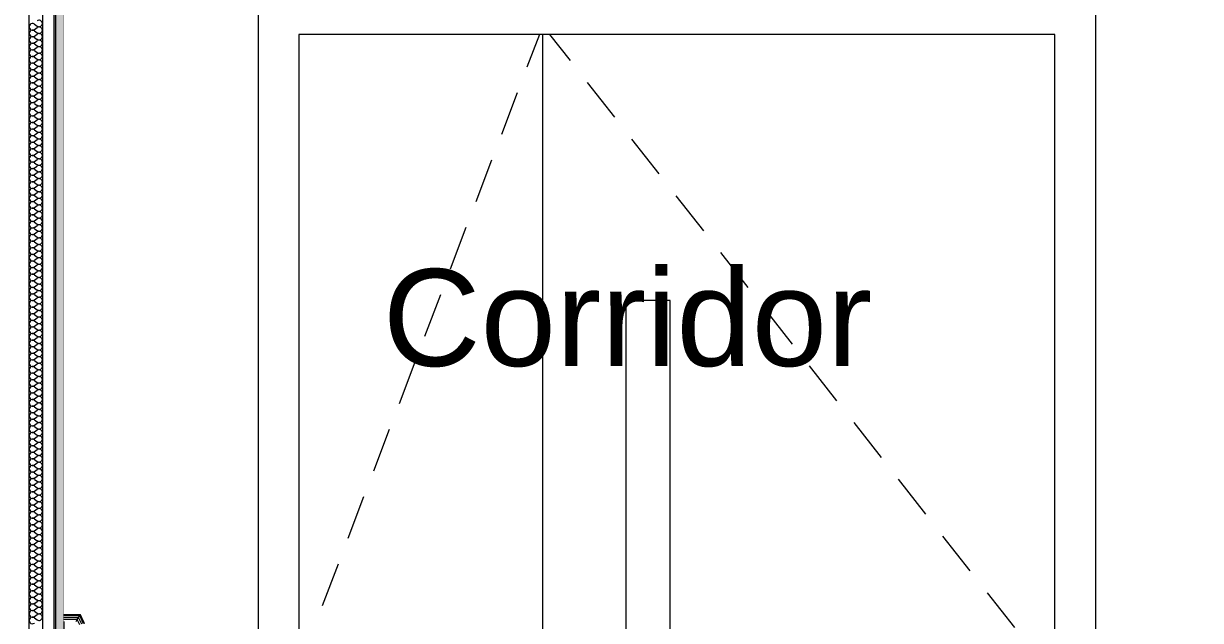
# Model space of a CAD drawing. Header units: millimetres. Extents: x -48147 to 1436659, y -488302 to 18123.
# Drawn here: x 1417453 to 1419576, y -469555 to -468478 of the extents above; entities that cross this region are included whole.
import ezdxf

# ---------------------------------------------------------------- set-up
doc = ezdxf.new("R2010")
doc.units = ezdxf.units.MM
doc.header["$MEASUREMENT"] = 0
doc.linetypes.add('Wipeout_Contour', pattern=[1000, 0, -1000])
for name, color, linetype, lineweight in [('A-95-P_Text_1_50_GA_Pen_No__1', 7, 'Continuous', 13), ('New_A-25-M_Wall_Int_Pen_No__1', 7, 'Continuous', 13), ('New_A-95-D_1_20_Pen_No__1', 7, 'Continuous', 13), ('New_ArchiCAD Doors_Pen_No__93', 8, 'Continuous', 13)]:
    doc.layers.add(name, color=color, linetype=linetype, lineweight=lineweight)
for name, color, linetype in [('New_A-25-M_Wall_Int', 7, 'Continuous'), ('New_A-95-D_1_20', 7, 'Continuous'), ('New_ArchiCAD Doors', 7, 'Continuous')]:
    doc.layers.add(name, color=color, linetype=linetype)
doc.layers.add('New_A-25-M_Wall_Int_Pen_No__107', color=7, linetype='Continuous', lineweight=15, true_color=0xa6a6a6)
doc.layers.add('New_ArchiCAD Doors_Pen_No__63', color=7, linetype='Continuous', lineweight=20, true_color=0x606060)
doc.styles.add('GENERATED_STYLE_1', font='')
doc.styles.add('GENERATED_STYLE_2', font='')
doc.styles.get('GENERATED_STYLE_1').set_extended_font_data('Arial')
doc.styles.get('GENERATED_STYLE_2').set_extended_font_data('Swis721 BT')
doc.dimstyles.new('GENERATED_STYLE__4', dxfattribs={"dimtxt": 125, "dimasz": 47.5, "dimexe": 0.18, "dimexo": 50, "dimgap": 0.09, "dimtad": 1, "dimdec": 0, "dimzin": 0, "dimdsep": 46, "dimtxsty": 'GENERATED_STYLE_1', "dimblk": 'ARROWHEAD_2', "dimblk1": 'ARROWHEAD_2', "dimblk2": 'ARROWHEAD_2', "dimcen": 0.09, "dimclrd": 7, "dimclre": 7, "dimclrt": 7, "dimadec": 0, "dimazin": 0, "dimtfac": 1, "dimtdec": 4, "dimtmove": 0, "dimatfit": 3, "dimfxl": 1, "dimtolj": 1, "dimtzin": 0, "dimarcsym": 0})

# ---------------------------------------------------------------- blocks, each defined once
blk = doc.blocks.new('*X32', base_point=(1424163.9, -483032.8))
at = {"layer": 'New_A-25-M_Wall_Int_Pen_No__107', "linetype": 'Continuous'}
for p, q in [((1417472.5, -468479.2), (1417477.3, -468482.8)), ((1417472.5, -468488.7), (1417477.3, -468485.2)), ((1417472.5, -468491.1), (1417477.3, -468494.7)), ((1417472.5, -468500.7), (1417477.3, -468497.1)), ((1417472.5, -468503), (1417477.3, -468506.6)), ((1417472.5, -468512.6), (1417477.3, -468509)), ((1417472.5, -468514.9), (1417477.3, -468518.5)), ((1417472.5, -468524.5), (1417477.3, -468520.9)), ((1417472.5, -468526.8), (1417477.3, -468530.4)), ((1417472.5, -468536.4), (1417477.3, -468532.8)), ((1417472.5, -468538.7), (1417477.3, -468542.3)), ((1417472.5, -468548.3), (1417477.3, -468544.7)), ((1417472.5, -468550.7), (1417477.3, -468554.2)), ((1417472.5, -468560.2), (1417477.3, -468556.6)), ((1417472.5, -468562.6), (1417477.3, -468566.1)), ((1417472.5, -468572.1), (1417477.3, -468568.5)), ((1417472.5, -468574.5), (1417477.3, -468578)), ((1417472.5, -468584), (1417477.3, -468580.4)), ((1417472.5, -468586.4), (1417477.3, -468589.9)), ((1417472.5, -468595.9), (1417477.3, -468592.3)), ((1417472.5, -468598.3), (1417477.3, -468601.8)), ((1417472.5, -468607.8), (1417477.3, -468604.2)), ((1417472.5, -468610.2), (1417477.3, -468613.7)), ((1417472.5, -468619.7), (1417477.3, -468616.1)), ((1417472.5, -468622.1), (1417477.3, -468625.7)), ((1417472.5, -468631.6), (1417477.3, -468628)), ((1417472.5, -468634), (1417477.3, -468637.6)), ((1417472.5, -468643.5), (1417477.3, -468639.9)), ((1417472.5, -468645.9), (1417477.3, -468649.5)), ((1417472.5, -468655.4), (1417477.3, -468651.8)), ((1417472.5, -468657.8), (1417477.3, -468661.4)), ((1417472.5, -468667.3), (1417477.3, -468663.7)), ((1417472.5, -468669.7), (1417477.3, -468673.3)), ((1417472.5, -468679.2), (1417477.3, -468675.7)), ((1417472.5, -468681.6), (1417477.3, -468685.2)), ((1417472.5, -468691.1), (1417477.3, -468687.6)), ((1417472.5, -468693.5), (1417477.3, -468697.1)), ((1417472.5, -468703), (1417477.3, -468699.5)), ((1417472.5, -468705.4), (1417477.3, -468709)), ((1417472.5, -468714.9), (1417477.3, -468711.4)), ((1417472.5, -468717.3), (1417477.3, -468720.9)), ((1417472.5, -468726.8), (1417477.3, -468723.3)), ((1417472.5, -468729.2), (1417477.3, -468732.8)), ((1417472.5, -468738.7), (1417477.3, -468735.2)), ((1417472.5, -468741.1), (1417477.3, -468744.7)), ((1417472.5, -468750.7), (1417477.3, -468747.1)), ((1417472.5, -468753), (1417477.3, -468756.6)), ((1417472.5, -468762.6), (1417477.3, -468759)), ((1417472.5, -468764.9), (1417477.3, -468768.5)), ((1417472.5, -468774.5), (1417477.3, -468770.9)), ((1417472.5, -468776.8), (1417477.3, -468780.4)), ((1417472.5, -468786.4), (1417477.3, -468782.8)), ((1417472.5, -468788.7), (1417477.3, -468792.3)), ((1417472.5, -468798.3), (1417477.3, -468794.7)), ((1417472.5, -468800.7), (1417477.3, -468804.2)), ((1417472.5, -468810.2), (1417477.3, -468806.6)), ((1417472.5, -468812.6), (1417477.3, -468816.1)), ((1417472.5, -468822.1), (1417477.3, -468818.5)), ((1417472.5, -468824.5), (1417477.3, -468828)), ((1417472.5, -468834), (1417477.3, -468830.4)), ((1417472.5, -468836.4), (1417477.3, -468839.9)), ((1417472.5, -468845.9), (1417477.3, -468842.3)), ((1417472.5, -468848.3), (1417477.3, -468851.8)), ((1417472.5, -468857.8), (1417477.3, -468854.2)), ((1417472.5, -468860.2), (1417477.3, -468863.7)), ((1417472.5, -468869.7), (1417477.3, -468866.1)), ((1417472.5, -468872.1), (1417477.3, -468875.7)), ((1417472.5, -468881.6), (1417477.3, -468878)), ((1417472.5, -468884), (1417477.3, -468887.6)), ((1417472.5, -468893.5), (1417477.3, -468889.9)), ((1417472.5, -468895.9), (1417477.3, -468899.5)), ((1417472.5, -468905.4), (1417477.3, -468901.8)), ((1417472.5, -468907.8), (1417477.3, -468911.4)), ((1417472.5, -468917.3), (1417477.3, -468913.7)), ((1417472.5, -468919.7), (1417477.3, -468923.3)), ((1417472.5, -468929.2), (1417477.3, -468925.7)), ((1417472.5, -468931.6), (1417477.3, -468935.2)), ((1417472.5, -468941.1), (1417477.3, -468937.6)), ((1417472.5, -468943.5), (1417477.3, -468947.1)), ((1417472.5, -468953), (1417477.3, -468949.5)), ((1417472.5, -468955.4), (1417477.3, -468959)), ((1417472.5, -468964.9), (1417477.3, -468961.4)), ((1417472.5, -468967.3), (1417477.3, -468970.9)), ((1417472.5, -468976.8), (1417477.3, -468973.3)), ((1417472.5, -468979.2), (1417477.3, -468982.8)), ((1417472.5, -468988.7), (1417477.3, -468985.2)), ((1417472.5, -468991.1), (1417477.3, -468994.7)), ((1417472.5, -469000.7), (1417477.3, -468997.1)), ((1417472.5, -469003), (1417477.3, -469006.6)), ((1417472.5, -469012.6), (1417477.3, -469009)), ((1417472.5, -469014.9), (1417477.3, -469018.5)), ((1417472.5, -469024.5), (1417477.3, -469020.9)), ((1417472.5, -469026.8), (1417477.3, -469030.4)), ((1417472.5, -469036.4), (1417477.3, -469032.8)), ((1417472.5, -469038.7), (1417477.3, -469042.3)), ((1417472.5, -469048.3), (1417477.3, -469044.7)), ((1417472.5, -469050.7), (1417477.3, -469054.2)), ((1417472.5, -469060.2), (1417477.3, -469056.6)), ((1417472.5, -469062.6), (1417477.3, -469066.1)), ((1417472.5, -469072.1), (1417477.3, -469068.5)), ((1417472.5, -469074.5), (1417477.3, -469078)), ((1417472.5, -469084), (1417477.3, -469080.4)), ((1417472.5, -469086.4), (1417477.3, -469089.9)), ((1417472.5, -469095.9), (1417477.3, -469092.3)), ((1417472.5, -469098.3), (1417477.3, -469101.8)), ((1417472.5, -469107.8), (1417477.3, -469104.2)), ((1417472.5, -469110.2), (1417477.3, -469113.7)), ((1417472.5, -469119.7), (1417477.3, -469116.1)), ((1417472.5, -469122.1), (1417477.3, -469125.7)), ((1417472.5, -469131.6), (1417477.3, -469128)), ((1417472.5, -469134), (1417477.3, -469137.6)), ((1417472.5, -469143.5), (1417477.3, -469139.9)), ((1417472.5, -469145.9), (1417477.3, -469149.5)), ((1417472.5, -469155.4), (1417477.3, -469151.8)), ((1417472.5, -469157.8), (1417477.3, -469161.4)), ((1417472.5, -469167.3), (1417477.3, -469163.7)), ((1417472.5, -469169.7), (1417477.3, -469173.3)), ((1417472.5, -469179.2), (1417477.3, -469175.7)), ((1417472.5, -469181.6), (1417477.3, -469185.2)), ((1417472.5, -469191.1), (1417477.3, -469187.6)), ((1417472.5, -469193.5), (1417477.3, -469197.1)), ((1417472.5, -469203), (1417477.3, -469199.5)), ((1417472.5, -469205.4), (1417477.3, -469209)), ((1417472.5, -469214.9), (1417477.3, -469211.4)), ((1417472.5, -469217.3), (1417477.3, -469220.9)), ((1417472.5, -469226.8), (1417477.3, -469223.3)), ((1417472.5, -469229.2), (1417477.3, -469232.8)), ((1417472.5, -469238.7), (1417477.3, -469235.2)), ((1417472.5, -469241.1), (1417477.3, -469244.7)), ((1417472.5, -469250.7), (1417477.3, -469247.1)), ((1417472.5, -469253), (1417477.3, -469256.6)), ((1417472.5, -469262.6), (1417477.3, -469259)), ((1417472.5, -469264.9), (1417477.3, -469268.5)), ((1417472.5, -469274.5), (1417477.3, -469270.9)), ((1417472.5, -469276.8), (1417477.3, -469280.4)), ((1417472.5, -469286.4), (1417477.3, -469282.8)), ((1417472.5, -469288.7), (1417477.3, -469292.3)), ((1417472.5, -469298.3), (1417477.3, -469294.7)), ((1417472.5, -469300.7), (1417477.3, -469304.2)), ((1417472.5, -469310.2), (1417477.3, -469306.6)), ((1417472.5, -469312.6), (1417477.3, -469316.1)), ((1417472.5, -469322.1), (1417477.3, -469318.5)), ((1417472.5, -469324.5), (1417477.3, -469328)), ((1417472.5, -469334), (1417477.3, -469330.4)), ((1417472.5, -469336.4), (1417477.3, -469339.9)), ((1417472.5, -469345.9), (1417477.3, -469342.3)), ((1417472.5, -469348.3), (1417477.3, -469351.8)), ((1417472.5, -469357.8), (1417477.3, -469354.2)), ((1417472.5, -469360.2), (1417477.3, -469363.7)), ((1417472.5, -469369.7), (1417477.3, -469366.1)), ((1417472.5, -469372.1), (1417477.3, -469375.7)), ((1417472.5, -469381.6), (1417477.3, -469378)), ((1417472.5, -469384), (1417477.3, -469387.6)), ((1417472.5, -469393.5), (1417477.3, -469389.9)), ((1417472.5, -469395.9), (1417477.3, -469399.5)), ((1417472.5, -469405.4), (1417477.3, -469401.8)), ((1417472.5, -469407.8), (1417477.3, -469411.4)), ((1417472.5, -469417.3), (1417477.3, -469413.7)), ((1417472.5, -469419.7), (1417477.3, -469423.3)), ((1417472.5, -469429.2), (1417477.3, -469425.7)), ((1417472.5, -469431.6), (1417477.3, -469435.2)), ((1417472.5, -469441.1), (1417477.3, -469437.6)), ((1417472.5, -469443.5), (1417477.3, -469447.1)), ((1417472.5, -469453), (1417477.3, -469449.5)), ((1417472.5, -469455.4), (1417477.3, -469459)), ((1417472.5, -469464.9), (1417477.3, -469461.4)), ((1417472.5, -469467.3), (1417477.3, -469470.9)), ((1417472.5, -469476.8), (1417477.3, -469473.3)), ((1417472.5, -469479.2), (1417477.3, -469482.8)), ((1417472.5, -469488.7), (1417477.3, -469485.2)), ((1417472.5, -469491.1), (1417477.3, -469494.7)), ((1417472.5, -469500.7), (1417477.3, -469497.1)), ((1417472.5, -469503), (1417477.3, -469506.6)), ((1417472.5, -469512.6), (1417477.3, -469509)), ((1417472.5, -469514.9), (1417477.3, -469518.5)), ((1417472.5, -469524.5), (1417477.3, -469520.9)), ((1417472.5, -469526.8), (1417477.3, -469530.4)), ((1417472.5, -469536.4), (1417477.3, -469532.8)), ((1417472.5, -469538.7), (1417477.3, -469542.3)), ((1417472.5, -469548.3), (1417477.3, -469544.7)), ((1417472.5, -469550.7), (1417477.3, -469554.2))]:
    blk.add_line(p, q, dxfattribs=at)
for centre, start, end in [((1417480.9, -468478), 0, 126.8699), ((1417469, -468484), 53.1301, 306.8699), ((1417469, -468495.9), 53.1301, 306.8699), ((1417480.9, -468478), 233.1301, 0), ((1417480.9, -468489.9), 0, 126.8699), ((1417480.9, -468489.9), 233.1301, 0), ((1417469, -468507.8), 53.1301, 306.8699), ((1417469, -468519.7), 53.1301, 306.8699), ((1417480.9, -468501.8), 0, 126.8699), ((1417480.9, -468501.8), 233.1301, 0), ((1417480.9, -468513.7), 0, 126.8699), ((1417480.9, -468513.7), 233.1301, 0), ((1417469, -468531.6), 53.1301, 306.8699), ((1417469, -468543.5), 53.1301, 306.8699), ((1417480.9, -468525.7), 0, 126.8699), ((1417480.9, -468525.7), 233.1301, 0), ((1417480.9, -468537.6), 0, 126.8699), ((1417480.9, -468537.6), 233.1301, 0), ((1417469, -468555.4), 53.1301, 306.8699), ((1417480.9, -468549.5), 0, 126.8699), ((1417480.9, -468549.5), 233.1301, 0), ((1417480.9, -468561.4), 0, 126.8699), ((1417469, -468567.3), 53.1301, 306.8699), ((1417469, -468579.2), 53.1301, 306.8699), ((1417480.9, -468561.4), 233.1301, 0), ((1417480.9, -468573.3), 0, 126.8699), ((1417480.9, -468573.3), 233.1301, 0), ((1417480.9, -468585.2), 0, 126.8699), ((1417469, -468591.1), 53.1301, 306.8699), ((1417469, -468603), 53.1301, 306.8699), ((1417480.9, -468585.2), 233.1301, 0), ((1417480.9, -468597.1), 0, 126.8699), ((1417480.9, -468597.1), 233.1301, 0), ((1417469, -468614.9), 53.1301, 306.8699), ((1417469, -468626.8), 53.1301, 306.8699), ((1417480.9, -468609), 0, 126.8699), ((1417480.9, -468609), 233.1301, 0), ((1417480.9, -468620.9), 0, 126.8699), ((1417480.9, -468620.9), 233.1301, 0), ((1417469, -468638.7), 53.1301, 306.8699), ((1417480.9, -468632.8), 0, 126.8699), ((1417480.9, -468632.8), 233.1301, 0), ((1417480.9, -468644.7), 0, 126.8699), ((1417469, -468650.7), 53.1301, 306.8699), ((1417469, -468662.6), 53.1301, 306.8699), ((1417480.9, -468644.7), 233.1301, 0), ((1417480.9, -468656.6), 0, 126.8699), ((1417480.9, -468656.6), 233.1301, 0), ((1417480.9, -468668.5), 0, 126.8699), ((1417469, -468674.5), 53.1301, 306.8699), ((1417469, -468686.4), 53.1301, 306.8699), ((1417480.9, -468668.5), 233.1301, 0), ((1417480.9, -468680.4), 0, 126.8699), ((1417480.9, -468680.4), 233.1301, 0), ((1417480.9, -468692.3), 0, 126.8699), ((1417469, -468698.3), 53.1301, 306.8699), ((1417469, -468710.2), 53.1301, 306.8699), ((1417480.9, -468692.3), 233.1301, 0), ((1417480.9, -468704.2), 0, 126.8699), ((1417480.9, -468704.2), 233.1301, 0), ((1417469, -468722.1), 53.1301, 306.8699), ((1417469, -468734), 53.1301, 306.8699), ((1417480.9, -468716.1), 0, 126.8699), ((1417480.9, -468716.1), 233.1301, 0), ((1417480.9, -468728), 0, 126.8699), ((1417480.9, -468728), 233.1301, 0), ((1417469, -468745.9), 53.1301, 306.8699), ((1417480.9, -468739.9), 0, 126.8699), ((1417480.9, -468739.9), 233.1301, 0), ((1417480.9, -468751.8), 0, 126.8699), ((1417469, -468757.8), 53.1301, 306.8699), ((1417469, -468769.7), 53.1301, 306.8699), ((1417480.9, -468751.8), 233.1301, 0), ((1417480.9, -468763.7), 0, 126.8699), ((1417480.9, -468763.7), 233.1301, 0), ((1417480.9, -468775.7), 0, 126.8699), ((1417469, -468781.6), 53.1301, 306.8699), ((1417469, -468793.5), 53.1301, 306.8699), ((1417480.9, -468775.7), 233.1301, 0), ((1417480.9, -468787.6), 0, 126.8699), ((1417480.9, -468787.6), 233.1301, 0), ((1417469, -468805.4), 53.1301, 306.8699), ((1417469, -468817.3), 53.1301, 306.8699), ((1417480.9, -468799.5), 0, 126.8699), ((1417480.9, -468799.5), 233.1301, 0), ((1417480.9, -468811.4), 0, 126.8699), ((1417480.9, -468811.4), 233.1301, 0), ((1417469, -468829.2), 53.1301, 306.8699), ((1417469, -468841.1), 53.1301, 306.8699), ((1417480.9, -468823.3), 0, 126.8699), ((1417480.9, -468823.3), 233.1301, 0), ((1417480.9, -468835.2), 0, 126.8699), ((1417480.9, -468835.2), 233.1301, 0), ((1417469, -468853), 53.1301, 306.8699), ((1417480.9, -468847.1), 0, 126.8699), ((1417480.9, -468847.1), 233.1301, 0), ((1417480.9, -468859), 0, 126.8699), ((1417469, -468864.9), 53.1301, 306.8699), ((1417469, -468876.8), 53.1301, 306.8699), ((1417480.9, -468859), 233.1301, 0), ((1417480.9, -468870.9), 0, 126.8699), ((1417480.9, -468870.9), 233.1301, 0), ((1417480.9, -468882.8), 0, 126.8699), ((1417469, -468888.7), 53.1301, 306.8699), ((1417469, -468900.7), 53.1301, 306.8699), ((1417480.9, -468882.8), 233.1301, 0), ((1417480.9, -468894.7), 0, 126.8699), ((1417480.9, -468894.7), 233.1301, 0), ((1417469, -468912.6), 53.1301, 306.8699), ((1417469, -468924.5), 53.1301, 306.8699), ((1417480.9, -468906.6), 0, 126.8699), ((1417480.9, -468906.6), 233.1301, 0), ((1417480.9, -468918.5), 0, 126.8699), ((1417480.9, -468918.5), 233.1301, 0), ((1417469, -468936.4), 53.1301, 306.8699), ((1417480.9, -468930.4), 0, 126.8699), ((1417480.9, -468930.4), 233.1301, 0), ((1417480.9, -468942.3), 0, 126.8699), ((1417469, -468948.3), 53.1301, 306.8699), ((1417469, -468960.2), 53.1301, 306.8699), ((1417480.9, -468942.3), 233.1301, 0), ((1417480.9, -468954.2), 0, 126.8699), ((1417480.9, -468954.2), 233.1301, 0), ((1417480.9, -468966.1), 0, 126.8699), ((1417469, -468972.1), 53.1301, 306.8699), ((1417469, -468984), 53.1301, 306.8699), ((1417480.9, -468966.1), 233.1301, 0), ((1417480.9, -468978), 0, 126.8699), ((1417480.9, -468978), 233.1301, 0), ((1417469, -468995.9), 53.1301, 306.8699), ((1417469, -469007.8), 53.1301, 306.8699), ((1417480.9, -468989.9), 0, 126.8699), ((1417480.9, -468989.9), 233.1301, 0), ((1417480.9, -469001.8), 0, 126.8699), ((1417480.9, -469001.8), 233.1301, 0), ((1417469, -469019.7), 53.1301, 306.8699), ((1417469, -469031.6), 53.1301, 306.8699), ((1417480.9, -469013.7), 0, 126.8699), ((1417480.9, -469013.7), 233.1301, 0), ((1417480.9, -469025.7), 0, 126.8699), ((1417480.9, -469025.7), 233.1301, 0), ((1417469, -469043.5), 53.1301, 306.8699), ((1417480.9, -469037.6), 0, 126.8699), ((1417480.9, -469037.6), 233.1301, 0), ((1417480.9, -469049.5), 0, 126.8699), ((1417469, -469055.4), 53.1301, 306.8699), ((1417469, -469067.3), 53.1301, 306.8699), ((1417480.9, -469049.5), 233.1301, 0), ((1417480.9, -469061.4), 0, 126.8699), ((1417480.9, -469061.4), 233.1301, 0), ((1417480.9, -469073.3), 0, 126.8699), ((1417469, -469079.2), 53.1301, 306.8699), ((1417469, -469091.1), 53.1301, 306.8699), ((1417480.9, -469073.3), 233.1301, 0), ((1417480.9, -469085.2), 0, 126.8699), ((1417480.9, -469085.2), 233.1301, 0), ((1417469, -469103), 53.1301, 306.8699), ((1417469, -469114.9), 53.1301, 306.8699), ((1417480.9, -469097.1), 0, 126.8699), ((1417480.9, -469097.1), 233.1301, 0), ((1417480.9, -469109), 0, 126.8699), ((1417480.9, -469109), 233.1301, 0), ((1417469, -469126.8), 53.1301, 306.8699), ((1417480.9, -469120.9), 0, 126.8699), ((1417480.9, -469120.9), 233.1301, 0), ((1417480.9, -469132.8), 0, 126.8699), ((1417469, -469138.7), 53.1301, 306.8699), ((1417469, -469150.7), 53.1301, 306.8699), ((1417480.9, -469132.8), 233.1301, 0), ((1417480.9, -469144.7), 0, 126.8699), ((1417480.9, -469144.7), 233.1301, 0), ((1417480.9, -469156.6), 0, 126.8699), ((1417469, -469162.6), 53.1301, 306.8699), ((1417469, -469174.5), 53.1301, 306.8699), ((1417480.9, -469156.6), 233.1301, 0), ((1417480.9, -469168.5), 0, 126.8699), ((1417480.9, -469168.5), 233.1301, 0), ((1417480.9, -469180.4), 0, 126.8699), ((1417469, -469186.4), 53.1301, 306.8699), ((1417469, -469198.3), 53.1301, 306.8699), ((1417480.9, -469180.4), 233.1301, 0), ((1417480.9, -469192.3), 0, 126.8699), ((1417480.9, -469192.3), 233.1301, 0), ((1417469, -469210.2), 53.1301, 306.8699), ((1417469, -469222.1), 53.1301, 306.8699), ((1417480.9, -469204.2), 0, 126.8699), ((1417480.9, -469204.2), 233.1301, 0), ((1417480.9, -469216.1), 0, 126.8699), ((1417480.9, -469216.1), 233.1301, 0), ((1417469, -469234), 53.1301, 306.8699), ((1417480.9, -469228), 0, 126.8699), ((1417480.9, -469228), 233.1301, 0), ((1417480.9, -469239.9), 0, 126.8699), ((1417469, -469245.9), 53.1301, 306.8699), ((1417469, -469257.8), 53.1301, 306.8699), ((1417480.9, -469239.9), 233.1301, 0), ((1417480.9, -469251.8), 0, 126.8699), ((1417480.9, -469251.8), 233.1301, 0), ((1417480.9, -469263.7), 0, 126.8699), ((1417469, -469269.7), 53.1301, 306.8699), ((1417469, -469281.6), 53.1301, 306.8699), ((1417480.9, -469263.7), 233.1301, 0), ((1417480.9, -469275.7), 0, 126.8699), ((1417480.9, -469275.7), 233.1301, 0), ((1417469, -469293.5), 53.1301, 306.8699), ((1417469, -469305.4), 53.1301, 306.8699), ((1417480.9, -469287.6), 0, 126.8699), ((1417480.9, -469287.6), 233.1301, 0), ((1417480.9, -469299.5), 0, 126.8699), ((1417480.9, -469299.5), 233.1301, 0), ((1417469, -469317.3), 53.1301, 306.8699), ((1417469, -469329.2), 53.1301, 306.8699), ((1417480.9, -469311.4), 0, 126.8699), ((1417480.9, -469311.4), 233.1301, 0), ((1417480.9, -469323.3), 0, 126.8699), ((1417480.9, -469323.3), 233.1301, 0), ((1417469, -469341.1), 53.1301, 306.8699), ((1417480.9, -469335.2), 0, 126.8699), ((1417480.9, -469335.2), 233.1301, 0), ((1417480.9, -469347.1), 0, 126.8699), ((1417469, -469353), 53.1301, 306.8699), ((1417469, -469364.9), 53.1301, 306.8699), ((1417480.9, -469347.1), 233.1301, 0), ((1417480.9, -469359), 0, 126.8699), ((1417480.9, -469359), 233.1301, 0), ((1417480.9, -469370.9), 0, 126.8699), ((1417469, -469376.8), 53.1301, 306.8699), ((1417469, -469388.7), 53.1301, 306.8699), ((1417480.9, -469370.9), 233.1301, 0), ((1417480.9, -469382.8), 0, 126.8699), ((1417480.9, -469382.8), 233.1301, 0), ((1417469, -469400.7), 53.1301, 306.8699), ((1417469, -469412.6), 53.1301, 306.8699), ((1417480.9, -469394.7), 0, 126.8699), ((1417480.9, -469394.7), 233.1301, 0), ((1417480.9, -469406.6), 0, 126.8699), ((1417480.9, -469406.6), 233.1301, 0), ((1417469, -469424.5), 53.1301, 306.8699), ((1417480.9, -469418.5), 0, 126.8699), ((1417480.9, -469418.5), 233.1301, 0), ((1417480.9, -469430.4), 0, 126.8699), ((1417469, -469436.4), 53.1301, 306.8699), ((1417469, -469448.3), 53.1301, 306.8699), ((1417480.9, -469430.4), 233.1301, 0), ((1417480.9, -469442.3), 0, 126.8699), ((1417480.9, -469442.3), 233.1301, 0), ((1417480.9, -469454.2), 0, 126.8699), ((1417469, -469460.2), 53.1301, 306.8699), ((1417469, -469472.1), 53.1301, 306.8699), ((1417480.9, -469454.2), 233.1301, 0), ((1417480.9, -469466.1), 0, 126.8699), ((1417480.9, -469466.1), 233.1301, 0), ((1417480.9, -469478), 0, 126.8699), ((1417469, -469484), 53.1301, 306.8699), ((1417469, -469495.9), 53.1301, 306.8699), ((1417480.9, -469478), 233.1301, 0), ((1417480.9, -469489.9), 0, 126.8699), ((1417480.9, -469489.9), 233.1301, 0), ((1417469, -469507.8), 53.1301, 306.8699), ((1417469, -469519.7), 53.1301, 306.8699), ((1417480.9, -469501.8), 0, 126.8699), ((1417480.9, -469501.8), 233.1301, 0), ((1417480.9, -469513.7), 0, 126.8699), ((1417480.9, -469513.7), 233.1301, 0), ((1417469, -469531.6), 53.1301, 306.8699), ((1417480.9, -469525.7), 0, 126.8699), ((1417480.9, -469525.7), 233.1301, 0), ((1417480.9, -469537.6), 0, 126.8699), ((1417469, -469543.5), 53.1301, 306.8699), ((1417469, -469555.4), 53.1301, 306.8699), ((1417480.9, -469537.6), 233.1301, 0), ((1417480.9, -469549.5), 0, 126.8699), ((1417480.9, -469549.5), 233.1301, 0)]:
    blk.add_arc(centre, 5.95, start, end, dxfattribs=at)
blk = doc.blocks.new('Section Elem_11_2', base_point=(1424163.9, -483032.8))
at = {"layer": 'New_A-25-M_Wall_Int_Pen_No__107', "linetype": 'Continuous', "lineweight": 0, "true_color": 0x535353}
blk.add_hatch(color=251, dxfattribs=at).paths.add_polyline_path([(1417510.4, -466936.5), (1417507.4, -466936.5), (1417507.4, -470882.8), (1417510.4, -470882.8), (1417510.4, -467882.8), (1417510.4, -467857.8)])
at = {"layer": 'New_A-25-M_Wall_Int_Pen_No__107', "linetype": 'Continuous'}
blk.add_hatch(color=256, dxfattribs=at).paths.add_polyline_path([(1417510.4, -467882.8), (1417510.4, -470882.8), (1417525.4, -470882.8), (1417525.4, -467882.8)])
at = {"layer": 'New_A-25-M_Wall_Int_Pen_No__1', "linetype": 'Continuous'}
blk.add_line((1417525.4, -467882.8), (1417525.4, -470882.8), dxfattribs=at)
at = {"color": 254, "linetype": 'Wipeout_Contour', "lineweight": 0, "ltscale": 5972173.791506235}
blk.add_wipeout([(1417507.4, -466936.5), (1417487.4, -466936.5), (1417487.4, -470882.8), (1417507.4, -470882.8)], dxfattribs=at).dxf.layer = 'New_A-25-M_Wall_Int'
at = {"layer": 'New_A-25-M_Wall_Int_Pen_No__1', "linetype": 'Continuous'}
for p, q in [((1417507.4, -466936.5), (1417507.4, -470882.8)), ((1417510.4, -467882.8), (1417510.4, -470882.8))]:
    blk.add_line(p, q, dxfattribs=at)
at = {"color": 254, "linetype": 'Wipeout_Contour', "lineweight": 0, "ltscale": 5972088.345447611}
blk.add_wipeout([(1417487.4, -466936.5), (1417462.4, -466936.5), (1417462.4, -470882.8), (1417487.4, -470882.8)], dxfattribs=at).dxf.layer = 'New_A-25-M_Wall_Int'
at = {"layer": 'New_A-25-M_Wall_Int_Pen_No__1', "linetype": 'Continuous'}
blk.add_line((1417487.4, -466936.5), (1417487.4, -470882.8), dxfattribs=at)
at = {"layer": 'New_A-25-M_Wall_Int'}
blk.add_blockref('*X32', (1424163.9, -483032.8), dxfattribs=at)
at = {"color": 254, "linetype": 'Wipeout_Contour', "lineweight": 0, "ltscale": 5972004.798301485}
blk.add_wipeout([(1417462.4, -466936.5), (1417443.4, -466936.5), (1417443.4, -470882.8), (1417462.4, -470882.8)], dxfattribs=at).dxf.layer = 'New_A-25-M_Wall_Int'
at = {"layer": 'New_A-25-M_Wall_Int_Pen_No__1', "linetype": 'Continuous'}
blk.add_line((1417462.4, -466936.5), (1417462.4, -470882.8), dxfattribs=at)
blk = doc.blocks.new('Section Elem_197_2', base_point=(1424163.9, -483032.8))
at = {"color": 254, "linetype": 'Wipeout_Contour', "lineweight": 0, "ltscale": 5973188.326935079}
blk.add_wipeout([(1417547.6, -469557.1), (1417550.8, -469563.9), (1417554.4, -469563.1), (1417549.9, -469553.5)], dxfattribs=at).dxf.layer = 'New_ArchiCAD Doors'
at = {"color": 254, "linetype": 'Wipeout_Contour', "lineweight": 0, "ltscale": 5973196.784980912}
blk.add_wipeout([(1417552.2, -469549.8), (1417549.9, -469553.5), (1417554.4, -469563.1), (1417558.1, -469562.3)], dxfattribs=at).dxf.layer = 'New_ArchiCAD Doors'
at = {"color": 254, "linetype": 'Wipeout_Contour', "lineweight": 0, "ltscale": 5973204.650257243}
blk.add_wipeout([(1417552.2, -469549.8), (1417558.1, -469562.3), (1417561.2, -469561.6), (1417554.2, -469546.7)], dxfattribs=at).dxf.layer = 'New_ArchiCAD Doors'
at = {"color": 254, "linetype": 'Wipeout_Contour', "lineweight": 0, "ltscale": 5973131.361050999}
blk.add_wipeout([(1417525.4, -469557.1), (1417547.6, -469557.1), (1417549.9, -469553.5), (1417525.4, -469553.5)], dxfattribs=at).dxf.layer = 'New_ArchiCAD Doors'
at = {"color": 254, "linetype": 'Wipeout_Contour', "lineweight": 0, "ltscale": 5973130.849050805}
blk.add_wipeout([(1417525.4, -469546.7), (1417554.2, -469546.7), (1417555.6, -469544.6), (1417525.4, -469544.6)], dxfattribs=at).dxf.layer = 'New_ArchiCAD Doors'
at = {"color": 254, "linetype": 'Wipeout_Contour', "lineweight": 0, "ltscale": 5973130.998379436}
blk.add_wipeout([(1417554.2, -469546.7), (1417525.4, -469546.7), (1417525.4, -469549.8), (1417552.2, -469549.8)], dxfattribs=at).dxf.layer = 'New_ArchiCAD Doors'
at = {"color": 254, "linetype": 'Wipeout_Contour', "lineweight": 0, "ltscale": 5973210.71697255}
blk.add_wipeout([(1417561.2, -469561.6), (1417563.3, -469561.2), (1417555.6, -469544.6), (1417554.2, -469546.7)], dxfattribs=at).dxf.layer = 'New_ArchiCAD Doors'
at = {"color": 254, "linetype": 'Wipeout_Contour', "lineweight": 0, "ltscale": 5973131.17850176}
blk.add_wipeout([(1417525.4, -469553.5), (1417549.9, -469553.5), (1417552.2, -469549.8), (1417525.4, -469549.8)], dxfattribs=at).dxf.layer = 'New_ArchiCAD Doors'
at = {"color": 254, "linetype": 'Wipeout_Contour', "lineweight": 0, "ltscale": 5973130.752126788}
blk.add_wipeout([(1417525.4, -469544.6), (1417555.6, -469544.6), (1417556.1, -469543.8), (1417525.4, -469543.8)], dxfattribs=at).dxf.layer = 'New_ArchiCAD Doors'
at = {"color": 254, "linetype": 'Wipeout_Contour', "lineweight": 0, "ltscale": 5973214.049325105}
blk.add_wipeout([(1417564.1, -469561), (1417556.1, -469543.8), (1417555.6, -469544.6), (1417563.3, -469561.2)], dxfattribs=at).dxf.layer = 'New_ArchiCAD Doors'
at = {"layer": 'New_ArchiCAD Doors_Pen_No__93', "linetype": 'Continuous'}
for p, q in [((1417556.1, -469543.8), (1417525.4, -469543.8)), ((1417555.6, -469544.6), (1417525.4, -469544.6)), ((1417554.2, -469546.7), (1417525.4, -469546.7)), ((1417552.2, -469549.8), (1417525.4, -469549.8)), ((1417549.9, -469553.5), (1417525.4, -469553.5)), ((1417547.6, -469557.1), (1417549.9, -469553.5)), ((1417549.9, -469553.5), (1417552.2, -469549.8)), ((1417554.4, -469563.1), (1417549.9, -469553.5)), ((1417552.2, -469549.8), (1417554.2, -469546.7)), ((1417558.1, -469562.3), (1417552.2, -469549.8)), ((1417554.2, -469546.7), (1417555.6, -469544.6)), ((1417561.2, -469561.6), (1417554.2, -469546.7)), ((1417555.6, -469544.6), (1417556.1, -469543.8)), ((1417563.3, -469561.2), (1417555.6, -469544.6)), ((1417564.1, -469561), (1417556.1, -469543.8))]:
    blk.add_line(p, q, dxfattribs=at)
blk = doc.blocks.new('Section Elem_211_2', base_point=(1424163.9, -483032.8))
at = {"color": 254, "linetype": 'Wipeout_Contour', "lineweight": 0, "ltscale": 43317279.84506462}
blk.add_wipeout([(1417539.3, -467451.1), (1417525.4, -467451.1), (1417525.4, -467857.8), (1419569.8, -467857.8), (1419569.8, -467882.8), (1417525.4, -467882.8), (1417525.4, -469543.8), (1417556.1, -469543.8), (1417564.1, -469561), (1417564.1, -470165.6), (1417556.1, -470182.8), (1417525.4, -470182.8), (1417525.4, -470882.8), (1417876.5, -470882.8), (1417876.5, -468424.8), (1419386.5, -468424.8), (1419386.5, -470882.8), (1419576, -470882.8), (1419576, -467245.4), (1417525.4, -467245.4), (1417525.4, -467282.8), (1419550.3, -467282.8), (1419550.3, -467300), (1419550.3, -467477.8), (1419550.3, -467480), (1419550.3, -467489.6), (1417539.3, -467489.6), (1417539.3, -467480), (1417539.3, -467477.8)], dxfattribs=at).dxf.layer = 'New_A-25-M_Wall_Int'
blk = doc.blocks.new('Section Elem_212_2', base_point=(1424163.9, -483032.8))
at = {"color": 254, "linetype": 'Wipeout_Contour', "lineweight": 0, "ltscale": 5974730.187438249}
blk.add_wipeout([(1417876.5, -468497.8), (1417876.5, -470882.8), (1417949.5, -470882.8), (1417949.5, -468497.8)], dxfattribs=at).dxf.layer = 'New_ArchiCAD Doors'
at = {"color": 254, "linetype": 'Wipeout_Contour', "lineweight": 0, "ltscale": 5980186.884034058}
blk.add_wipeout([(1419313.5, -470882.8), (1419386.5, -470882.8), (1419386.5, -468497.8), (1419313.5, -468497.8)], dxfattribs=at).dxf.layer = 'New_ArchiCAD Doors'
at = {"color": 254, "linetype": 'Wipeout_Contour', "lineweight": 0, "ltscale": 5976936.559243455}
blk.add_wipeout([(1418389.5, -470582.8), (1418539.5, -470582.8), (1418539.5, -468977.8), (1418389.5, -468977.8)], dxfattribs=at).dxf.layer = 'New_ArchiCAD Doors'
at = {"color": 254, "linetype": 'Wipeout_Contour', "lineweight": 0, "ltscale": 8963893.467486318}
blk.add_wipeout([(1419386.5, -468424.8), (1417876.5, -468424.8), (1417876.5, -468497.8), (1417949.5, -468497.8), (1419313.5, -468497.8), (1419386.5, -468497.8)], dxfattribs=at).dxf.layer = 'New_ArchiCAD Doors'
at = {"color": 254, "linetype": 'Wipeout_Contour', "lineweight": 0, "ltscale": 5978842.786253568}
blk.add_wipeout([(1418619.5, -468977.8), (1418619.5, -470582.8), (1419313.5, -470582.8), (1419313.5, -468977.8)], dxfattribs=at).dxf.layer = 'New_ArchiCAD Doors'
at = {"layer": 'New_ArchiCAD Doors_Pen_No__63', "linetype": 'Continuous'}
for p, q in [((1417876.5, -468497.8), (1417876.5, -468424.8)), ((1419386.5, -468424.8), (1419386.5, -468497.8)), ((1417876.5, -470882.8), (1417876.5, -468497.8)), ((1419386.5, -468497.8), (1419386.5, -470882.8)), ((1418790.2, -468993.6), (1418839.6, -469056.6)), ((1418870.4, -469095.9), (1418919.7, -469158.9)), ((1418950.5, -469198.3), (1418999.8, -469261.3)), ((1419030.7, -469300.6), (1419080, -469363.6)), ((1419110.8, -469403), (1419160.1, -469466)), ((1419191, -469505.4), (1419240.3, -469568.3))]:
    blk.add_line(p, q, dxfattribs=at)
at = {"color": 254, "linetype": 'Wipeout_Contour', "lineweight": 0, "ltscale": 8965278.929951733}
blk.add_wipeout([(1418389.5, -468497.8), (1418389.5, -468977.8), (1418539.5, -468977.8), (1418619.5, -468977.8), (1419313.5, -468977.8), (1419313.5, -468497.8)], dxfattribs=at).dxf.layer = 'New_ArchiCAD Doors'
at = {"layer": 'New_ArchiCAD Doors_Pen_No__63', "linetype": 'Continuous'}
for p, q in [((1418402, -468497.8), (1418438.8, -468544.8)), ((1419313.5, -470882.8), (1419313.5, -468497.8)), ((1418469.7, -468584.2), (1418519, -468647.1)), ((1418549.8, -468686.5), (1418599.1, -468749.5)), ((1418629.9, -468788.9), (1418679.3, -468851.9)), ((1418710.1, -468891.2), (1418759.4, -468954.2))]:
    blk.add_line(p, q, dxfattribs=at)
at = {"color": 254, "linetype": 'Wipeout_Contour', "lineweight": 0, "ltscale": 5975704.156947235}
blk.add_wipeout([(1418389.5, -468497.8), (1417949.5, -468497.8), (1417949.5, -470882.8), (1418389.5, -470882.8)], dxfattribs=at).dxf.layer = 'New_ArchiCAD Doors'
at = {"color": 254, "linetype": 'Wipeout_Contour', "lineweight": 0, "ltscale": 5977373.234780262}
blk.add_wipeout([(1418619.5, -470582.8), (1418619.5, -468977.8), (1418539.5, -468977.8), (1418539.5, -470582.8)], dxfattribs=at).dxf.layer = 'New_ArchiCAD Doors'
at = {"layer": 'New_ArchiCAD Doors_Pen_No__63', "linetype": 'Continuous'}
for p, q in [((1417949.5, -468497.8), (1417949.5, -470882.8)), ((1419313.5, -468497.8), (1417949.5, -468497.8)), ((1418383.4, -468497.8), (1418361.1, -468556.6)), ((1418389.5, -470882.8), (1418389.5, -468497.8)), ((1418343.3, -468603.3), (1418314.9, -468678.1)), ((1418297.2, -468724.9), (1418268.8, -468799.6)), ((1418251, -468846.4), (1418222.6, -468921.2)), ((1418204.9, -468967.9), (1418176.5, -469042.7)), ((1418539.5, -468977.8), (1418539.5, -470582.8)), ((1418619.5, -468977.8), (1418539.5, -468977.8)), ((1418619.5, -470582.8), (1418619.5, -468977.8)), ((1418158.7, -469089.4), (1418130.3, -469164.2)), ((1418112.5, -469211), (1418084.1, -469285.8)), ((1418066.4, -469332.5), (1418038, -469407.3)), ((1418020.2, -469454), (1417991.8, -469528.8))]:
    blk.add_line(p, q, dxfattribs=at)
blk = doc.blocks.new('*D527', base_point=(1424163.9, -483032.8))
at = {"layer": 'New_A-95-D_1_20_Pen_No__1', "linetype": 'Continuous'}
for p, q in [((1414257.2, -467282.8), (1414163.4, -467282.8)), ((1414179, -467264.8), (1414241.5, -467300.8)), ((1414210.3, -470882.8), (1414210.3, -467282.8)), ((1414179, -470864.8), (1414241.5, -470900.8)), ((1414257.2, -470882.8), (1414163.4, -470882.8)), ((1414210.3, -470907.8), (1414210.3, -470882.8))]:
    blk.add_line(p, q, dxfattribs=at)
at = {"layer": 'New_A-95-D_1_20_Pen_No__1', "insert": (1414185.3, -469297.3), "char_height": 125, "attachment_point": 7, "rotation": 90, "style": 'GENERATED_STYLE_1'}
blk.add_mtext('\\A1;{\\fArial|b0|i0|c0|p34;3,600}', dxfattribs=at)
blk = doc.blocks.new('ARROWHEAD_2')
at = {"color": 0, "linetype": 'Continuous', "lineweight": 0}
for p, q in [((-0.378, -0.655), (0.378, 0.655)), ((0, 0), (-1, 0))]:
    blk.add_line(p, q, dxfattribs=at)

msp = doc.modelspace()

# ---------------------------------------------------------------- block references
at = {"layer": 'New_A-25-M_Wall_Int'}
msp.add_blockref('Section Elem_11_2', (1424163.9, -483032.8), dxfattribs=at)

# ---------------------------------------------------------------- next in the draw order: block references
at = {"layer": 'New_ArchiCAD Doors'}
msp.add_blockref('Section Elem_197_2', (1424163.9, -483032.8), dxfattribs=at)

# ---------------------------------------------------------------- next in the draw order: block references
at = {"layer": 'New_A-25-M_Wall_Int'}
msp.add_blockref('Section Elem_211_2', (1424163.9, -483032.8), dxfattribs=at)

# ---------------------------------------------------------------- next in the draw order: block references
at = {"layer": 'New_ArchiCAD Doors'}
msp.add_blockref('Section Elem_212_2', (1424163.9, -483032.8), dxfattribs=at)

# ---------------------------------------------------------------- next in the draw order: texts
at = {"layer": 'A-95-P_Text_1_50_GA_Pen_No__1', "linetype": 'Continuous', "insert": (1418542.4, -468921.2), "char_height": 175, "attachment_point": 2, "style": 'GENERATED_STYLE_2'}
msp.add_mtext('\\A1;{\\fSwis721 BT|b0|i0|c0|p34;Corridor}', dxfattribs=at)

# ---------------------------------------------------------------- next in the draw order: dimensions: what is measured, and where the dimension line sits
at = {"layer": 'New_A-95-D_1_20', "linetype": 'Continuous'}
dim = msp.add_linear_dim(base=(1414210.3, -467282.8), p1=(1421901, -470882.8), p2=(1414203.3, -467282.8), angle=90, dimstyle='GENERATED_STYLE__4', dxfattribs=at)
dim.commit()
dim.dimension.update_dxf_attribs({"geometry": '*D527', "text_midpoint": (1414122.8, -469060.1), "dimtype": 160, "text_rotation": 90})

doc.saveas('drawing.dxf')
